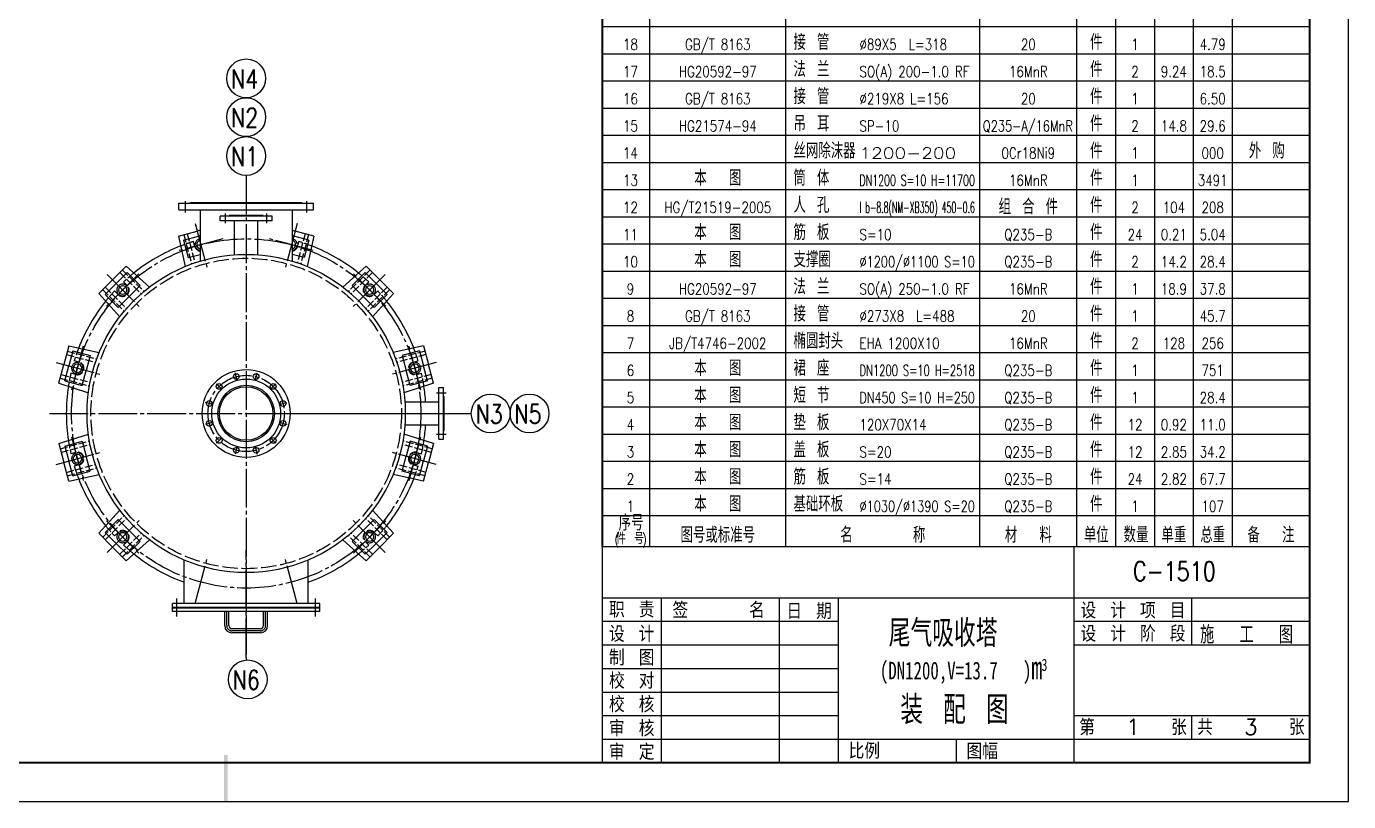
# Model space of a CAD drawing. Header units: millimetres. Extents: x 0 to 1411, y 0 to 841.
# Drawn here: x 253.4 to 594, y 0 to 199.7 of the extents above; entities that cross this region are included whole.
import ezdxf
from ezdxf.enums import TextEntityAlignment as Align

# ---------------------------------------------------------------- set-up
doc = ezdxf.new("R2010")
doc.units = ezdxf.units.MM
doc.linetypes.add('CENTER', pattern=[12.6, 10, -0.8, 1, -0.8])
doc.linetypes.add('DASHED', pattern=[5, 4, -1])
for name, color, linetype in [('1', 2, 'CENTER'), ('2', 1, 'Continuous'), ('3', 3, 'DASHED'), ('ZZ1', 1, 'Continuous')]:
    doc.layers.add(name, color=color, linetype=linetype)
doc.styles.add('HZ', font='txt.shx', dxfattribs={"width": 0.8, "bigfont": 'hztxt.shx'})
doc.styles.add('HZTXT', font='txt', dxfattribs={"width": 0.75, "bigfont": 'HZTXT'})
doc.styles.add('ROMANS', font='romans.shx', dxfattribs={"width": 0.8})
doc.styles.add('TXT', font='txt', dxfattribs={"width": 0.7})

msp = doc.modelspace()

# ---------------------------------------------------------------- linework, layer by layer
for p, q in [((594, 0), (594, 841)), ((414, 65.6875), (414, 339.6875)), ((449, 65.6875), (449, 339.6875)), ((499, 65.6875), (499, 339.6875)), ((524, 65.6875), (524, 339.6875)), ((534, 339.6875), (534, 65.6875)), ((544, 339.6875), (544, 65.6875)), ((554, 339.6875), (554, 65.6875)), ((564, 339.6875), (564, 65.6875)), ((584, 65.6875), (584, 339.6875)), ((401.75, 199.6875), (584, 199.6875)), ((401.75, 192.6875), (584, 192.6875)), ((401.75, 185.6875), (584, 185.6875)), ((401.75, 178.6875), (584, 178.6875)), ((401.75, 171.6875), (584, 171.6875)), ((401.75, 164.6875), (584, 164.6875)), ((401.75, 157.6875), (584, 157.6875)), ((401.75, 150.6875), (584, 150.6875)), ((401.75, 143.6875), (584, 143.6875)), ((401.75, 136.6875), (584, 136.6875)), ((401.75, 129.6875), (584, 129.6875)), ((401.75, 122.6875), (584, 122.6875)), ((401.75, 115.6875), (584, 115.6875)), ((401.75, 108.6875), (584, 108.6875)), ((401.75, 101.6875), (584, 101.6875)), ((401.75, 94.6875), (584, 94.6875)), ((401.75, 87.6875), (584, 87.6875)), ((401.75, 80.6875), (584, 80.6875)), ((401.75, 73.6875), (584, 73.6875)), ((404, 65.6875), (584, 65.6875)), ((224, 10), (404, 10)), ((0, 0), (594, 0)), ((594, 0), (594, 0))]:
    msp.add_line(p, q)
at = {"const_width": 0.5}
msp.add_lwpolyline([(25, 10), (584, 10), (584, 831), (25, 831)], close=True, dxfattribs=at)
for centre in [(310, 186.33333), (310, 176.33333), (310, 166.33333), (373, 100), (383, 100), (310.41074, 31.48357)]:
    msp.add_circle(centre, 5)
at = {"color": 7}
msp.add_trace([(305.257, -0.002), (304.257, -0.002), (305.257, 11.998), (304.257, 11.998)], dxfattribs=at)
at = {"layer": '1', "color": 0}
for p, q in [((310, 161.33333), (310, 36.46667)), ((294.33333, 151.8), (294.33333, 154.73333)), ((325.66667, 151.8), (325.66667, 154.73333)), ((304.66667, 149), (304.66667, 151.53333)), ((315.33333, 149), (315.33333, 151.53333)), ((296.8865, 148.94024), (299.90606, 137.67111)), ((323.1135, 148.94024), (320.09394, 137.67111)), ((304.00461, 144.98097), (292.70167, 141.95236)), ((327.29833, 141.95236), (315.99539, 144.98097)), ((282.31736, 135.95697), (274.04303, 127.68264)), ((274.17326, 135.82674), (282.42284, 127.57716)), ((345.82674, 135.82674), (337.57716, 127.57716)), ((345.95697, 127.68264), (337.68264, 135.95697)), ((268.04764, 117.29833), (265.01903, 105.99539)), ((354.98097, 105.99539), (351.95236, 117.29833)), ((261.05976, 113.1135), (272.32889, 110.09394)), ((358.94024, 113.1135), (347.67111, 110.09394)), ((307.71377, 108.53234), (307.19613, 110.4642)), ((312.28623, 108.53234), (312.80387, 110.4642)), ((303.75389, 106.24611), (302.33968, 107.66032)), ((316.24611, 106.24611), (317.66032, 107.66032)), ((301.46766, 102.28623), (299.5358, 102.80387)), ((318.53234, 102.28623), (320.4642, 102.80387)), ((359, 105.33333), (361.53333, 105.33333)), ((259.33333, 100), (368, 100)), ((318, 100), (368, 100)), ((301.46766, 97.71377), (299.5358, 97.19613)), ((318.53234, 97.71377), (320.4642, 97.19613)), ((265.01903, 94.00461), (268.04764, 82.70167)), ((303.75389, 93.75389), (302.33968, 92.33968)), ((316.24611, 93.75389), (317.66032, 92.33968)), ((351.95236, 82.70167), (354.98097, 94.00461)), ((359, 94.66667), (361.53333, 94.66667)), ((261.05976, 86.8865), (272.32889, 89.90606)), ((307.71377, 91.46766), (307.19613, 89.5358)), ((312.28623, 91.46766), (312.80387, 89.5358)), ((358.94024, 86.8865), (347.67111, 89.90606)), ((274.04303, 72.31736), (282.31736, 64.04303)), ((274.17326, 64.17326), (282.42284, 72.42284)), ((345.82674, 64.17326), (337.57716, 72.42284)), ((337.68264, 64.04303), (345.95697, 72.31736)), ((296.8865, 51.05976), (299.90606, 62.32889)), ((310, 37.13333), (310, 64.66667)), ((323.1135, 51.05976), (320.09394, 62.32889)), ((292.16667, 47.66667), (292.16667, 52.33333)), ((327.83333, 47.66667), (327.83333, 52.33333)), ((305, 45.33333), (305, 49)), ((315, 45.33333), (315, 49)), ((313.66667, 44), (306.33333, 44))]:
    msp.add_line(p, q, dxfattribs=at)
for radius in [45, 9.83333]:
    msp.add_circle((310, 100), radius, dxfattribs=at)
for centre, start, end in [((306.33333, 45.33333), 180, 270), ((313.66667, 45.33333), 270, 0)]:
    msp.add_arc(centre, 1.33333, start, end, dxfattribs=at)
at = {"layer": '2'}
for p, q in [((292.66667, 154.2), (327.33333, 154.2)), ((292.66667, 152.46667), (292.66667, 154.2)), ((295.7, 154.33333), (324.3, 154.33333)), ((295.7, 154.2), (295.7, 154.33333)), ((324.3, 154.2), (324.3, 154.33333)), ((327.33333, 152.46664), (327.33333, 154.2)), ((292.66667, 152.46667), (327.33333, 152.46667)), ((298.13333, 152.46667), (298.13333, 139.24516)), ((303.33333, 149.66667), (303.33333, 150.86667)), ((316.66667, 150.86667), (303.33333, 150.86667)), ((305.6, 150.86667), (305.6, 151)), ((314.4, 151), (305.6, 151)), ((314.4, 150.86667), (314.4, 151)), ((316.66667, 149.66667), (316.66667, 150.86667)), ((321.86667, 152.46667), (321.86667, 139.24516)), ((316.66667, 149.66667), (303.33333, 149.66667)), ((307.03333, 140.89253), (307.03333, 149.66667)), ((312.96667, 140.89253), (312.96667, 149.66667)), ((359.66667, 93.33333), (359.66667, 106.66667)), ((359.66667, 106.66667), (360.86667, 106.66667)), ((360.86667, 93.33333), (360.86667, 106.66667)), ((350.89253, 102.96667), (359.66667, 102.96667)), ((360.86667, 104.4), (361, 104.4)), ((361, 95.6), (361, 104.4)), ((350.89253, 97.03333), (359.66667, 97.03333)), ((360.86667, 95.6), (361, 95.6)), ((359.66667, 93.33333), (360.86667, 93.33333)), ((294, 51), (294, 62.25083)), ((326, 51), (326, 62.25083)), ((291, 49), (291, 51)), ((329, 51), (291, 51)), ((329, 50), (291, 50)), ((329, 49.8), (291, 49.8)), ((329, 49), (291, 49)), ((304.46667, 45.33333), (304.46667, 49)), ((305.53333, 45.33333), (305.53333, 49)), ((314.46667, 45.33333), (314.46667, 49)), ((315.53333, 45.33333), (315.53333, 49)), ((329, 49), (329, 51)), ((313.66667, 44.53333), (306.33333, 44.53333)), ((313.66667, 43.46667), (306.33333, 43.46667))]:
    msp.add_line(p, q, dxfattribs=at)
at = {"layer": '2', "ltscale": 0.5}
for p, q in [((292.57451, 145.71429), (297.40414, 147.00839)), ((298.13333, 147.20378), (297.40414, 147.00839)), ((321.86667, 147.20378), (322.59586, 147.00839)), ((327.42549, 145.71429), (322.59586, 147.00839)), ((292.57451, 145.71429), (294.26374, 137.85988)), ((293.88553, 144.68521), (297.74923, 145.72049)), ((293.88553, 144.68521), (295.09335, 140.17756)), ((298.13333, 145.82341), (297.74923, 145.72049)), ((321.86667, 145.82341), (322.25077, 145.72049)), ((326.11447, 144.68521), (322.25077, 145.72049)), ((326.11447, 144.68521), (324.90665, 140.17756)), ((327.42549, 145.71429), (325.73626, 137.85988)), ((295.09335, 140.17756), (298.13333, 140.99212)), ((324.90665, 140.17756), (321.86667, 140.99212)), ((279.123, 137.94806), (275.58747, 134.41253)), ((279.35871, 136.29815), (276.53028, 133.46972)), ((279.123, 137.94806), (285.08051, 132.55794)), ((279.35871, 136.29815), (282.65854, 132.99832)), ((340.877, 137.94806), (334.91949, 132.55794)), ((340.64129, 136.29815), (337.34146, 132.99832)), ((340.64129, 136.29815), (343.46972, 133.46972)), ((340.877, 137.94806), (344.41253, 134.41253)), ((272.05194, 130.877), (275.58747, 134.41253)), ((273.70185, 130.64129), (276.53028, 133.46972)), ((282.65854, 132.99832), (279.83011, 130.16989)), ((337.34146, 132.99832), (340.16989, 130.16989)), ((346.29815, 130.64129), (343.46972, 133.46972)), ((347.94806, 130.877), (344.41253, 134.41253)), ((272.05194, 130.877), (277.44206, 124.91949)), ((273.70185, 130.64129), (277.00168, 127.34146)), ((277.00168, 127.34146), (279.83011, 130.16989)), ((342.99832, 127.34146), (340.16989, 130.16989)), ((347.94806, 130.877), (342.55794, 124.91949)), ((346.29815, 130.64129), (342.99832, 127.34146)), ((264.28571, 117.42549), (262.99161, 112.59586)), ((265.31479, 116.11447), (264.27951, 112.25077)), ((264.28571, 117.42549), (272.14012, 115.73626)), ((265.31479, 116.11447), (269.82244, 114.90665)), ((355.71429, 117.42549), (347.85988, 115.73626)), ((354.68521, 116.11447), (350.17756, 114.90665)), ((354.68521, 116.11447), (355.72049, 112.25077)), ((355.71429, 117.42549), (357.00839, 112.59586)), ((261.69751, 107.76623), (262.99161, 112.59586)), ((269.82244, 114.90665), (268.78716, 111.04295)), ((350.17756, 114.90665), (351.21284, 111.04295)), ((358.30249, 107.76623), (357.00839, 112.59586)), ((263.24423, 108.38706), (264.27951, 112.25077)), ((267.75189, 107.17924), (268.78716, 111.04295)), ((352.24811, 107.17924), (351.21284, 111.04295)), ((356.75577, 108.38706), (355.72049, 112.25077)), ((261.69751, 107.76623), (269.34426, 105.30194)), ((263.24423, 108.38706), (267.75189, 107.17924)), ((358.30249, 107.76623), (350.65574, 105.30194)), ((356.75577, 108.38706), (352.24811, 107.17924)), ((261.69751, 92.23377), (269.34426, 94.69806)), ((261.69751, 92.23377), (262.99161, 87.40414)), ((263.24423, 91.61294), (267.75189, 92.82076)), ((267.75189, 92.82076), (268.78716, 88.95705)), ((358.30249, 92.23377), (350.65574, 94.69806)), ((352.24811, 92.82076), (351.21284, 88.95705)), ((356.75577, 91.61294), (352.24811, 92.82076)), ((358.30249, 92.23377), (357.00839, 87.40414)), ((263.24423, 91.61294), (264.27951, 87.74923)), ((269.82244, 85.09335), (268.78716, 88.95705)), ((350.17756, 85.09335), (351.21284, 88.95705)), ((356.75577, 91.61294), (355.72049, 87.74923)), ((264.28571, 82.57451), (262.99161, 87.40414)), ((265.31479, 83.88553), (264.27951, 87.74923)), ((354.68521, 83.88553), (355.72049, 87.74923)), ((355.71429, 82.57451), (357.00839, 87.40414)), ((264.28571, 82.57451), (272.14012, 84.26374)), ((265.31479, 83.88553), (269.82244, 85.09335)), ((355.71429, 82.57451), (347.85988, 84.26374)), ((354.68521, 83.88553), (350.17756, 85.09335)), ((272.05194, 69.123), (277.44206, 75.08051)), ((347.94806, 69.123), (342.55794, 75.08051)), ((273.70185, 69.35871), (277.00168, 72.65854)), ((277.00168, 72.65854), (279.83011, 69.83011)), ((342.99832, 72.65854), (340.16989, 69.83011)), ((346.29815, 69.35871), (342.99832, 72.65854)), ((272.05194, 69.123), (275.58747, 65.58747)), ((273.70185, 69.35871), (276.53028, 66.53028)), ((282.65854, 67.00168), (279.83011, 69.83011)), ((337.34146, 67.00168), (340.16989, 69.83011)), ((346.29815, 69.35871), (343.46972, 66.53028)), ((347.94806, 69.123), (344.41253, 65.58747)), ((279.123, 62.05194), (275.58747, 65.58747)), ((279.35871, 63.70185), (276.53028, 66.53028)), ((279.123, 62.05194), (285.08051, 67.44206)), ((279.35871, 63.70185), (282.65854, 67.00168)), ((340.877, 62.05194), (334.91949, 67.44206)), ((340.64129, 63.70185), (337.34146, 67.00168)), ((340.64129, 63.70185), (343.46972, 66.53028)), ((340.877, 62.05194), (344.41253, 65.58747))]:
    msp.add_line(p, q, dxfattribs=at)
at = {"layer": '2', "const_width": 0.5}
msp.add_lwpolyline([(401.75, 65.6875), (401.75, 339.6875)], dxfattribs=at)
at = {"layer": '2'}
for centre, radius in [((310, 100), 41), ((310, 100), 11.33333), ((307.45495, 109.49827), 0.73333), ((312.54505, 109.49827), 0.73333), ((310, 100), 8.86667), ((303.04678, 106.95322), 0.73333), ((310, 100), 7.3), ((310, 100), 6.9), ((316.95322, 106.95322), 0.73333), ((300.50173, 102.54505), 0.73333), ((319.49827, 102.54505), 0.73333), ((300.50173, 97.45495), 0.73333), ((319.49827, 97.45495), 0.73333), ((303.04678, 93.04678), 0.73333), ((316.95322, 93.04678), 0.73333), ((307.45495, 90.50173), 0.73333), ((312.54505, 90.50173), 0.73333)]:
    msp.add_circle(centre, radius, dxfattribs=at)
for centre, radius, start, end in [((310, 100), 46.33333, 111.3579278, 128.6420722), ((310, 100), 46.33333, 51.3579278, 68.6420722), ((310, 100), 46.33333, 141.3579278, 158.6420722), ((310, 100), 46.33333, 21.3579278, 38.6420722), ((310, 100), 46.33333, 171.3579278, 188.6420722), ((310, 100), 46.33333, 3.67109, 8.6420722), ((310, 100), 46.33333, 351.3579278, 356.32891), ((310, 100), 46.33333, 201.3579278, 218.6420722), ((310, 100), 46.33333, 321.3579278, 338.6420722), ((310, 100), 46.33333, 231.3579278, 249.7984406), ((310, 100), 46.33333, 290.2015594, 308.6420722), ((306.33333, 45.33333), 1.86667, 180, 270), ((306.33333, 45.33333), 0.8, 180, 270), ((313.66667, 45.33333), 0.8, 270, 0), ((313.66667, 45.33333), 1.86667, 270, 0)]:
    msp.add_arc(centre, radius, start, end, dxfattribs=at)
at = {"layer": '2', "ltscale": 0.5}
for centre, start, end in [((298.35314, 143.46666), 105, 258.4731607), ((298.35314, 143.46666), 101.5268393, 105), ((321.64686, 143.46666), 75, 78.4731607), ((321.64686, 143.46666), 281.5268393, 75), ((278.18019, 131.81981), 315, 135), ((341.81981, 131.81981), 45, 225), ((278.18019, 131.81981), 135, 315), ((341.81981, 131.81981), 225, 45), ((266.53334, 111.64686), 345, 165), ((353.46666, 111.64686), 15, 195), ((266.53334, 111.64686), 165, 345), ((353.46666, 111.64686), 195, 15), ((266.53334, 88.35314), 15, 195), ((266.53334, 88.35314), 195, 15), ((353.46666, 88.35314), 165, 345), ((353.46666, 88.35314), 345, 165), ((278.18019, 68.18019), 45, 225), ((278.18019, 68.18019), 225, 45), ((341.81981, 68.18019), 135, 315), ((341.81981, 68.18019), 315, 135)]:
    msp.add_arc(centre, 1.1, start, end, dxfattribs=at)
at = {"layer": '3', "color": 0, "ltscale": 0.5}
for p, q in [((293.92681, 146.07664), (295.95207, 138.51825)), ((294.82834, 146.31821), (296.83509, 138.82892)), ((296.74327, 143.0353), (296.40594, 144.29423)), ((325.17166, 146.31821), (323.16491, 138.82892)), ((323.25673, 143.0353), (323.59406, 144.29423)), ((326.07319, 146.07664), (324.04793, 138.51825)), ((277.47309, 136.29815), (282.95563, 130.81561)), ((278.13305, 136.95811), (283.66618, 131.42499)), ((341.86695, 136.95811), (336.33382, 131.42499)), ((342.52691, 136.29815), (337.04437, 130.81561)), ((279.35871, 132.99832), (278.4371, 133.91992)), ((340.64129, 132.99832), (341.5629, 133.91992)), ((273.04189, 131.86695), (278.57501, 126.33382)), ((273.70185, 132.52691), (279.18439, 127.04437)), ((277.00168, 130.64129), (276.08008, 131.5629)), ((346.29815, 132.52691), (340.81561, 127.04437)), ((346.95811, 131.86695), (341.42499, 126.33382)), ((342.99832, 130.64129), (343.91992, 131.5629)), ((263.92336, 116.07319), (271.48175, 114.04793)), ((356.07664, 116.07319), (348.51825, 114.04793)), ((263.68179, 115.17166), (271.17108, 113.16491)), ((266.9647, 113.25673), (265.70577, 113.59406)), ((356.31821, 115.17166), (348.82892, 113.16491)), ((353.0353, 113.25673), (354.29423, 113.59406)), ((262.05986, 109.11853), (269.61825, 107.09326)), ((262.30143, 110.02006), (269.79071, 108.01331)), ((266.10197, 110.03698), (264.84304, 110.37431)), ((357.69857, 110.02006), (350.20929, 108.01331)), ((357.94014, 109.11853), (350.38175, 107.09326)), ((353.89803, 110.03698), (355.15696, 110.37431)), ((262.05986, 90.88147), (269.61825, 92.90674)), ((262.30143, 89.97994), (269.79071, 91.98669)), ((357.69857, 89.97994), (350.20929, 91.98669)), ((357.94014, 90.88147), (350.38175, 92.90674)), ((266.10197, 89.96302), (264.84304, 89.62569)), ((353.89803, 89.96302), (355.15696, 89.62569)), ((263.68179, 84.82834), (271.17108, 86.83509)), ((263.92336, 83.92681), (271.48175, 85.95207)), ((266.9647, 86.74327), (265.70577, 86.40594)), ((356.07664, 83.92681), (348.51825, 85.95207)), ((356.31821, 84.82834), (348.82892, 86.83509)), ((353.0353, 86.74327), (354.29423, 86.40594)), ((273.04189, 68.13305), (278.57501, 73.66618)), ((273.70185, 67.47309), (279.18439, 72.95563)), ((346.29815, 67.47309), (340.81561, 72.95563)), ((346.95811, 68.13305), (341.42499, 73.66618)), ((277.00168, 69.35871), (276.08008, 68.4371)), ((277.47309, 63.70185), (282.95563, 69.18439)), ((278.13305, 63.04189), (283.66618, 68.57501)), ((341.86695, 63.04189), (336.33382, 68.57501)), ((342.52691, 63.70185), (337.04437, 69.18439)), ((342.99832, 69.35871), (343.91992, 68.4371)), ((279.35871, 67.00168), (278.4371, 66.08008)), ((340.64129, 67.00168), (341.5629, 66.08008))]:
    msp.add_line(p, q, dxfattribs=at)
at = {"layer": '3', "color": 0}
msp.add_circle((310, 100), 40, dxfattribs=at)
at = {"layer": '3', "color": 0, "ltscale": 0.5}
for centre, radius, start, end in [((310, 100), 46.33333, 107.061444, 111.3579278), ((298.35314, 143.46666), 1.5, 105, 261.5735467), ((298.35314, 143.46666), 1.5, 98.4264533, 105), ((321.64686, 143.46666), 1.5, 75, 81.5735467), ((321.64686, 143.46666), 1.5, 278.4264533, 75), ((310, 100), 46.33333, 68.6420722, 72.938556), ((298.35314, 143.46666), 1.66667, 195, 262.4214219), ((321.64686, 143.46666), 1.66667, 277.5785781, 345), ((278.18019, 131.81981), 1.5, 135, 315), ((278.18019, 131.81981), 1.5, 315, 135), ((310, 100), 46.33333, 128.6420722, 132.938556), ((278.18019, 131.81981), 1.66667, 315, 45), ((310, 100), 46.33333, 47.061444, 51.3579278), ((341.81981, 131.81981), 1.66667, 135, 225), ((341.81981, 131.81981), 1.5, 45, 225), ((341.81981, 131.81981), 1.5, 225, 45), ((310, 100), 46.33333, 137.061444, 141.3579278), ((278.18019, 131.81981), 1.66667, 225, 315), ((341.81981, 131.81981), 1.66667, 225, 315), ((310, 100), 46.33333, 38.6420722, 42.938556), ((310, 100), 46.33333, 158.6420722, 162.938556), ((310, 100), 46.33333, 17.061444, 21.3579278), ((266.53334, 111.64686), 1.5, 345, 165), ((266.53334, 111.64686), 1.66667, 345, 75), ((353.46666, 111.64686), 1.66667, 105, 195), ((353.46666, 111.64686), 1.5, 15, 195), ((310, 100), 46.33333, 167.061444, 171.3579278), ((266.53334, 111.64686), 1.5, 165, 345), ((266.53334, 111.64686), 1.66667, 255, 345), ((353.46666, 111.64686), 1.66667, 195, 285), ((353.46666, 111.64686), 1.5, 195, 15), ((310, 100), 46.33333, 8.6420722, 12.938556), ((310, 100), 46.33333, 188.6420722, 192.938556), ((310, 100), 46.33333, 347.061444, 351.3579278), ((266.53334, 88.35314), 1.5, 15, 195), ((266.53334, 88.35314), 1.5, 195, 15), ((266.53334, 88.35314), 1.66667, 15, 105), ((266.53334, 88.35314), 1.66667, 285, 15), ((353.46666, 88.35314), 1.66667, 165, 255), ((353.46666, 88.35314), 1.66667, 75, 165), ((353.46666, 88.35314), 1.5, 165, 345), ((353.46666, 88.35314), 1.5, 345, 165), ((310, 100), 46.33333, 197.061444, 201.3579278), ((310, 100), 46.33333, 338.6420722, 342.938556), ((310, 100), 46.33333, 218.6420722, 222.938556), ((278.18019, 68.18019), 1.5, 45, 225), ((278.18019, 68.18019), 1.66667, 45, 135), ((278.18019, 68.18019), 1.5, 225, 45), ((278.18019, 68.18019), 1.66667, 315, 45), ((341.81981, 68.18019), 1.66667, 135, 225), ((341.81981, 68.18019), 1.5, 135, 315), ((341.81981, 68.18019), 1.66667, 45, 135), ((341.81981, 68.18019), 1.5, 315, 135), ((310, 100), 46.33333, 317.061444, 321.3579278), ((310, 100), 46.33333, 227.061444, 231.3579278), ((310, 100), 46.33333, 308.6420722, 312.938556)]:
    msp.add_arc(centre, radius, start, end, dxfattribs=at)
at = {"layer": 'ZZ1', "color": 1}
for q in [(584, 65.6875), (401.75, 10)]:
    msp.add_line((401.75, 65.6875), q, dxfattribs=at)
at = {"layer": 'ZZ1', "color": 7}
for p, q in [((523.25, 65.6875), (523.25, 10)), ((401.75, 52.525), (584, 52.525)), ((416.9375, 52.525), (416.9375, 10)), ((447.3125, 52.525), (447.3125, 10)), ((462.5, 52.525), (462.5, 10)), ((553.625, 40.375), (553.625, 52.525)), ((401.75, 46.45), (462.5, 46.45)), ((523.25, 46.45), (584, 46.45)), ((401.75, 40.375), (462.5, 40.375)), ((523.25, 40.375), (584, 40.375)), ((401.75, 34.3), (462.5, 34.3)), ((401.75, 28.225), (462.5, 28.225)), ((401.75, 22.15), (462.5, 22.15)), ((523.25, 22.15), (584, 22.15)), ((553.625, 16.075), (553.625, 22.15)), ((401.75, 16.075), (584, 16.075)), ((492.875, 16.075), (492.875, 10))]:
    msp.add_line(p, q, dxfattribs=at)

# ---------------------------------------------------------------- texts
at = {"width": 0.8}
for s, height, style, p in [('接 管', 4, 'HZ', (451, 193.6875)), ('%%C89X5  L=318', 2.8, 'ROMANS', (468, 193.6875)), ('法 兰', 4, 'HZ', (451, 186.6875)), ('SO(A) 200-1.0 RF', 2.8, 'ROMANS', (468, 186.6875)), ('接 管', 4, 'HZ', (451, 179.6875)), ('%%C219X8 L=156', 2.8, 'ROMANS', (468, 179.6875)), ('吊 耳', 4, 'HZ', (451, 172.6875)), ('SP-10', 2.8, 'ROMANS', (468, 172.6875)), ('丝网除沫器', 4, 'HZ', (451, 165.6875)), ('筒 体 ', 4, 'HZ', (451, 158.6875)), ('人 孔', 4, 'HZ', (451, 151.6875)), ('筋 板', 4, 'HZ', (451, 144.6875)), ('S=10', 2.8, 'ROMANS', (468, 144.6875)), ('支撑圈', 4, 'HZ', (451, 137.6875)), ('法 兰', 4, 'HZ', (451, 130.6875)), ('SO(A) 250-1.0 RF', 2.8, 'ROMANS', (468, 130.6875)), ('接 管', 4, 'HZ', (451, 123.6875)), ('%%C273X8  L=488', 2.8, 'ROMANS', (468, 123.6875)), ('椭圆封头', 4, 'HZ', (451, 116.6875)), ('EHA 1200X10', 2.8, 'ROMANS', (468, 116.6875)), ('裙 座', 4, 'HZ', (451, 109.6875)), ('短 节', 4, 'HZ', (451, 102.6875)), ('垫 板', 4, 'HZ', (451, 95.6875)), ('120X70X14', 2.8, 'ROMANS', (468, 95.6875)), ('盖 板', 4, 'HZ', (451, 88.6875)), ('S=20', 2.8, 'ROMANS', (468, 88.6875)), ('筋 板', 4, 'HZ', (451, 81.6875)), ('S=14', 2.8, 'ROMANS', (468, 81.6875)), ('基础环板', 4, 'HZ', (451, 74.6875)), ('序号', 4, 'HZ', (405.96573, 69.83923)), ('(   )', 2.5, 'HZ', (404.90296, 66.31558)), ('件 号', 3, 'HZ', (405.27611, 66.31558))]:
    msp.add_text(s, height=height, dxfattribs=dict(at, style=style)).set_placement(p)
for s, height, style, p in [('件', 4, 'HZ', (529, 193.6875)), ('18', 2.8, 'ROMANS', (409, 193.6875)), ('GB/T 8163', 2.8, 'ROMANS', (431.5, 193.6875)), ('20', 2.8, 'ROMANS', (511.5, 193.6875)), ('1', 2.8, 'ROMANS', (539, 193.6875)), ('4.79', 2.8, 'ROMANS', (559, 193.6875)), ('件', 4, 'HZ', (529, 186.6875)), ('17', 2.8, 'ROMANS', (409, 186.6875)), ('HG20592-97', 2.8, 'ROMANS', (431.5, 186.6875)), ('16MnR', 2.8, 'ROMANS', (511.5, 186.6875)), ('2', 2.8, 'ROMANS', (539, 186.6875)), ('9.24', 2.8, 'ROMANS', (549, 186.6875)), ('18.5', 2.8, 'ROMANS', (559, 186.6875)), ('件', 4, 'HZ', (529, 179.6875)), ('16', 2.8, 'ROMANS', (409, 179.6875)), ('GB/T 8163', 2.8, 'ROMANS', (431.5, 179.6875)), ('20', 2.8, 'ROMANS', (511.5, 179.6875)), ('1', 2.8, 'ROMANS', (539, 179.6875)), ('6.50', 2.8, 'ROMANS', (559, 179.6875)), ('15', 2.8, 'ROMANS', (409, 172.6875)), ('HG21574-94', 2.8, 'ROMANS', (431.5, 172.6875)), ('件', 4, 'HZ', (529, 172.6875)), ('2', 2.8, 'ROMANS', (539, 172.6875)), ('14.8', 2.8, 'ROMANS', (549, 172.6875)), ('29.6', 2.8, 'ROMANS', (559, 172.6875)), ('14', 2.8, 'ROMANS', (409, 165.6875)), ('0Cr18Ni9', 2.8, 'ROMANS', (511.5, 165.6875)), ('件', 4, 'HZ', (529, 165.6875)), ('1', 2.8, 'ROMANS', (539, 165.6875)), ('000', 2.8, 'ROMANS', (559, 165.6875)), ('外 购', 4, 'HZ', (572.9441, 165.6875)), ('13', 2.8, 'ROMANS', (409, 158.6875)), ('本  图', 4, 'HZ', (431.5, 158.6875)), ('16MnR', 2.8, 'ROMANS', (511.5, 158.6875)), ('件', 4, 'HZ', (529, 158.6875)), ('1', 2.8, 'ROMANS', (539, 158.6875)), ('3491', 2.8, 'ROMANS', (559, 158.6875)), ('12', 2.8, 'ROMANS', (409, 151.6875)), ('HG/T21519-2005', 2.8, 'ROMANS', (431.5, 151.6875)), ('组 合 件', 4, 'HZ', (511.5, 151.2701)), ('件', 4, 'HZ', (529, 151.6875)), ('2', 2.8, 'ROMANS', (539, 151.6875)), ('104', 2.8, 'ROMANS', (549, 151.6875)), ('208', 2.8, 'ROMANS', (559, 151.6875)), ('11', 2.8, 'ROMANS', (409, 144.6875)), ('本  图', 4, 'HZ', (431.5, 144.6875)), ('Q235-B', 2.8, 'ROMANS', (511.5, 144.6875)), ('件', 4, 'HZ', (529, 144.6875)), ('24', 2.8, 'ROMANS', (539, 144.6875)), ('0.21', 2.8, 'ROMANS', (549, 144.6875)), ('5.04', 2.8, 'ROMANS', (559, 144.6875)), ('10', 2.8, 'ROMANS', (409, 137.6875)), ('本  图', 4, 'HZ', (431.5, 137.6875)), ('Q235-B', 2.8, 'ROMANS', (511.5, 137.6875)), ('件', 4, 'HZ', (529, 137.6875)), ('2', 2.8, 'ROMANS', (539, 137.6875)), ('14.2', 2.8, 'ROMANS', (549, 137.6875)), ('28.4', 2.8, 'ROMANS', (559, 137.6875)), ('9', 2.8, 'ROMANS', (409, 130.6875)), ('HG20592-97', 2.8, 'ROMANS', (431.5, 130.6875)), ('16MnR', 2.8, 'ROMANS', (511.5, 130.6875)), ('件', 4, 'HZ', (529, 130.6875)), ('1', 2.8, 'ROMANS', (539, 130.6875)), ('18.9', 2.8, 'ROMANS', (549, 130.6875)), ('37.8', 2.8, 'ROMANS', (559, 130.6875)), ('8', 2.8, 'ROMANS', (409, 123.6875)), ('GB/T 8163', 2.8, 'ROMANS', (431.5, 123.6875)), ('20', 2.8, 'ROMANS', (511.5, 123.6875)), ('件', 4, 'HZ', (529, 123.6875)), ('1', 2.8, 'ROMANS', (539, 123.6875)), ('45.7', 2.8, 'ROMANS', (559, 123.6875)), ('7', 2.8, 'ROMANS', (409, 116.6875)), ('JB/T4746-2002', 2.8, 'ROMANS', (431.5, 116.6875)), ('16MnR', 2.8, 'ROMANS', (511.5, 116.6875)), ('件', 4, 'HZ', (529, 116.6875)), ('2', 2.8, 'ROMANS', (539, 116.6875)), ('128', 2.8, 'ROMANS', (549, 116.6875)), ('256', 2.8, 'ROMANS', (559, 116.6875)), ('6', 2.8, 'ROMANS', (409, 109.6875)), ('本  图', 4, 'HZ', (431.5, 109.6875)), ('Q235-B', 2.8, 'ROMANS', (511.5, 109.6875)), ('件', 4, 'HZ', (529, 109.6875)), ('1', 2.8, 'ROMANS', (539, 109.6875)), ('751', 2.8, 'ROMANS', (559, 109.6875)), ('本  图', 4, 'HZ', (431.5, 102.6875)), ('件', 4, 'HZ', (529, 102.6875)), ('5', 2.8, 'ROMANS', (409, 102.6875)), ('Q235-B', 2.8, 'ROMANS', (511.5, 102.6875)), ('1', 2.8, 'ROMANS', (539, 102.6875)), ('28.4', 2.8, 'ROMANS', (559, 102.6875)), ('本  图', 4, 'HZ', (431.5, 95.6875)), ('件', 4, 'HZ', (529, 95.6875)), ('4', 2.8, 'ROMANS', (409, 95.6875)), ('Q235-B', 2.8, 'ROMANS', (511.5, 95.6875)), ('12', 2.8, 'ROMANS', (539, 95.6875)), ('0.92', 2.8, 'ROMANS', (549, 95.6875)), ('11.0', 2.8, 'ROMANS', (559, 95.6875)), ('本  图', 4, 'HZ', (431.5, 88.6875)), ('件', 4, 'HZ', (529, 88.6875)), ('3', 2.8, 'ROMANS', (409, 88.6875)), ('Q235-B', 2.8, 'ROMANS', (511.5, 88.6875)), ('12', 2.8, 'ROMANS', (539, 88.6875)), ('2.85', 2.8, 'ROMANS', (549, 88.6875)), ('34.2', 2.8, 'ROMANS', (559, 88.6875)), ('本  图', 4, 'HZ', (431.5, 81.6875)), ('件', 4, 'HZ', (529, 81.6875)), ('2', 2.8, 'ROMANS', (409, 81.6875)), ('Q235-B', 2.8, 'ROMANS', (511.5, 81.6875)), ('24', 2.8, 'ROMANS', (539, 81.6875)), ('2.82', 2.8, 'ROMANS', (549, 81.6875)), ('67.7', 2.8, 'ROMANS', (559, 81.6875)), ('本  图', 4, 'HZ', (431.5, 74.6875)), ('件', 4, 'HZ', (529, 74.6875)), ('1', 2.8, 'ROMANS', (409, 74.6875)), ('Q235-B', 2.8, 'ROMANS', (511.5, 74.6875)), ('1', 2.8, 'ROMANS', (539, 74.6875)), ('107', 2.8, 'ROMANS', (559, 74.6875)), ('图号或标准号', 4, 'HZ', (431.5, 66.6875)), ('名     称', 4, 'HZ', (474, 66.6875)), ('材  料', 4, 'HZ', (511.5, 66.6875)), ('单位', 4, 'HZ', (529, 66.6875)), ('数量', 4, 'HZ', (539.23604, 66.76813)), ('单重', 4, 'HZ', (549, 66.6875)), ('总重', 4, 'HZ', (559, 66.6875)), ('备  注', 4, 'HZ', (574, 66.6875))]:
    msp.add_text(s, height=height, dxfattribs=dict(at, style=style)).set_placement(p, align=Align.CENTER)
at = {"style": 'ROMANS'}
for s, width, p, p2 in [('Q235-A/16MnR', 0.697862, (499.79048, 172.6875), (522.9595, 172.6875)), ('1200-200  ', 1.072267, (468, 165.6875), (497.73754, 165.6875)), ('DN1200 S=10 H=11700', 0.563211, (468, 158.6875), (497.73754, 158.6875)), ('I b-8.8(NM-XB350) 450-0.6', 0.465619, (468, 151.6875), (497.73754, 151.6875)), ('%%C1200/%%C1100 S=10', 0.688369, (468, 137.6875), (497.73754, 137.6875)), ('DN1200 S=10 H=2518', 0.593169, (468, 109.6875), (497.73754, 109.6875)), ('DN450 S=10 H=250', 0.663784, (468, 102.6875), (497.73754, 102.6875)), ('%%C1030/%%C1390 S=20', 0.688369, (468, 74.6875), (497.73754, 74.6875))]:
    msp.add_text(s, height=2.8, dxfattribs=dict(at, width=width)).set_placement(p, p2, align=Align.FIT)
at = {"layer": '2', "style": 'ROMANS', "width": 0.8}
for s, p in [('N4', (306.05877, 183.75638)), ('N2', (306.05877, 173.75638)), ('N1', (306.05877, 163.75638)), ('N3', (369.05877, 97.42304)), ('N5', (379.05877, 97.42304)), ('N6', (306.46951, 28.90661))]:
    msp.add_text(s, height=4.9, dxfattribs=at).set_placement(p)
at = {"layer": '2', "color": 0, "style": 'ROMANS', "width": 0.8}
msp.add_text('C-1510', height=4.9, dxfattribs=at).set_placement((538.46098, 56.9013))
at = {"layer": '2', "color": 0, "style": 'HZ', "width": 0.8}
msp.add_text('尾气吸收塔', height=7, dxfattribs=at).set_placement((489.54969, 39.85582), align=Align.CENTER)
at = {"layer": 'ZZ1', "color": 7, "style": 'HZTXT'}
msp.add_text('职 责', height=4.05, dxfattribs=at).set_placement((409.32935, 49.43055), align=Align.MIDDLE_CENTER)
for s, p in [('签    名', (431.7197, 49.53677)), ('日 期', (455.03159, 49.21811)), ('设 计 项 目', (538.4699, 49.40541)), ('设 计', (409.32935, 43.35555)), ('设 计 阶 段', (538.4699, 43.42619)), ('制 图', (409.32935, 37.28055)), ('校 对', (409.32935, 31.31305)), ('校 核', (409.32935, 25.23805)), ('审 核', (409.32935, 19.05555)), ('第     张', (538.4699, 19.33508)), ('1', (538.4699, 19.23635)), ('共     张', (568.8449, 19.33508)), ('3', (568.8449, 19.23635)), ('审 定', (409.32935, 12.98055)), ('比例', (469.24667, 13.24169)), ('图幅', (499.62167, 13.1504))]:
    msp.add_text(s, height=4.05, dxfattribs=at).set_placement(p, align=Align.MIDDLE)
at = {"layer": 'ZZ1', "color": 7, "style": 'HZTXT', "width": 0.8}
msp.add_text('施  工  图', height=4.55625, dxfattribs=at).set_placement((567.73202, 43.23568), align=Align.MIDDLE)
at = {"layer": 'ZZ1', "color": 7, "style": 'TXT', "width": 0.7}
for s, height, p in [('(DN1200,V=13.7   )', 4.55625, (473.25156, 31.48034)), ('m', 6.02564, (512.26206, 31.50785)), ('3', 3.14381, (514.9078, 33.65561))]:
    msp.add_text(s, height=height, dxfattribs=at).set_placement(p)
at = {"layer": 'ZZ1', "color": 7, "style": 'HZTXT', "width": 0.8}
msp.add_text('装 配 图', height=7.29, dxfattribs=at).set_placement((492.48943, 23.61359), align=Align.MIDDLE_CENTER)

doc.saveas('drawing.dxf')
